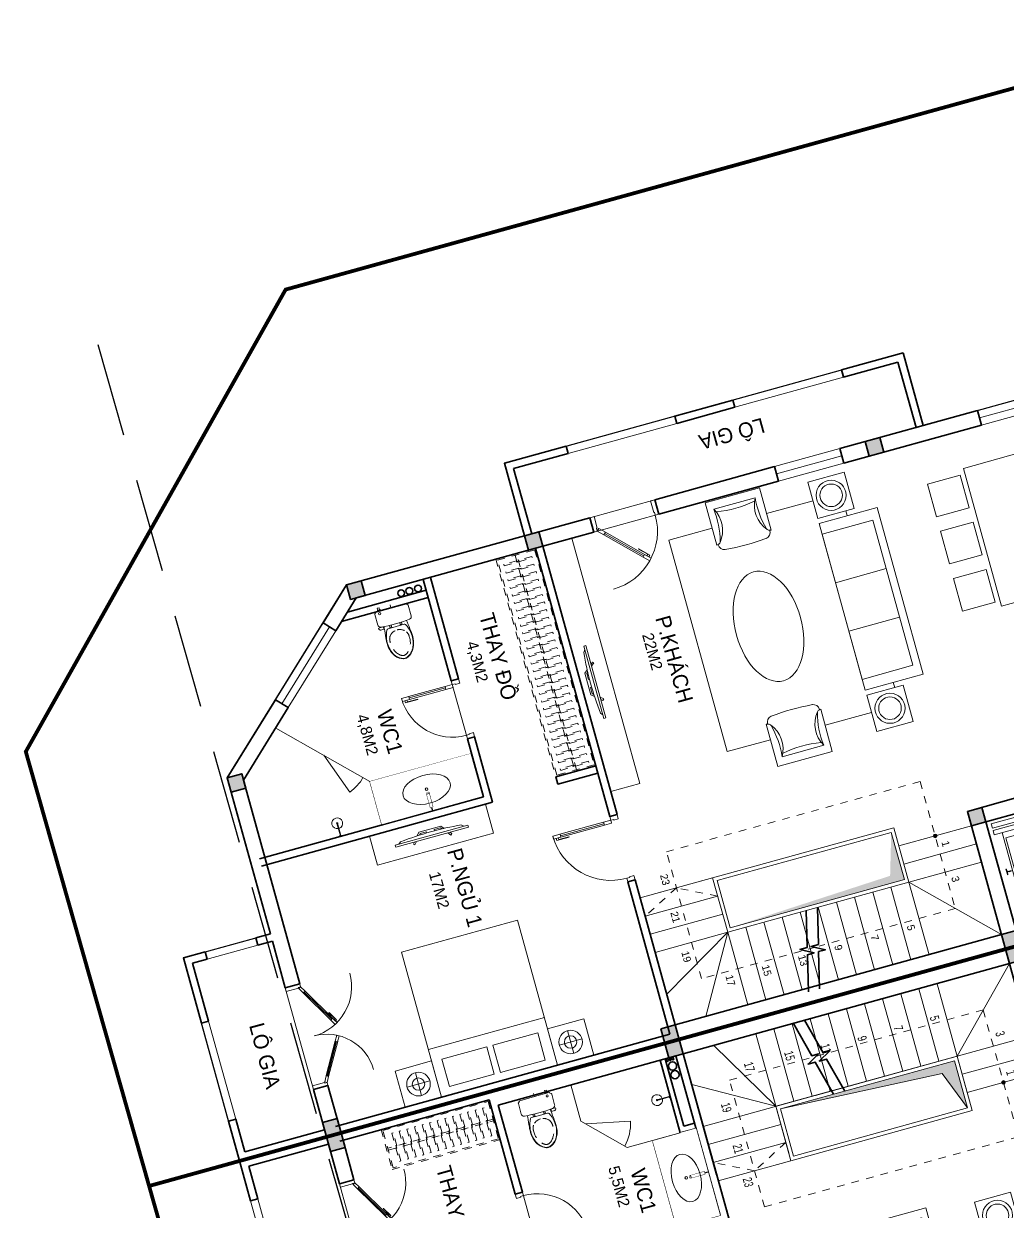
# Model space of a CAD drawing. Header units: metres. Extents: x 568336 to 569219, y 2065964 to 2066430.
# Drawn here: x 568430.96 to 568444.03, y 2066373.89 to 2066389.67 of the extents above; entities that cross this region are included whole.
import ezdxf

# ---------------------------------------------------------------- set-up
doc = ezdxf.new("R2010")
doc.units = ezdxf.units.M
for name, pattern in [('$AUDIT_BAD_LTYPE2', [0]), ('HIDDEN', [0.375, 0.25, -0.125]), ('HIDDEN2', [0.1875, 0.125, -0.0625]), ('X-5M-G-MB PHONGNGU$0$HIDDEN2', [0.1875, 0.125, -0.0625]), ('xref-thap C (mb tang 32-2)$0$HIDDEN', [0.375, 0.25, -0.125])]:
    doc.linetypes.add(name, pattern=pattern)
doc.layers.get('0').update_dxf_attribs({"linetype": 'CONTINUOUS'})
doc.layers.get('DEFPOINTS').update_dxf_attribs({"linetype": 'CONTINUOUS'})
doc.layers.add('-AREA', color=2, linetype='CONTINUOUS', plot=False)
for name, color, linetype, lineweight in [('-CONCRETE', 1, 'CONTINUOUS', 35), ('-DIM', 9, 'CONTINUOUS', 13), ('-DOOR', 137, 'CONTINUOUS', 9), ('-FURNITURE', 46, 'CONTINUOUS', 9), ('-HATCH', 8, 'CONTINUOUS', 5), ('-KH', 143, 'CONTINUOUS', 13), ('-LINE1', 7, 'CONTINUOUS', 18), ('-LINE2', 252, 'CONTINUOUS', 9), ('-TEXT', 7, 'CONTINUOUS', 15), ('-WALL', 4, 'CONTINUOUS', 35), ('TEXT25', 2, 'CONTINUOUS', 13)]:
    doc.layers.add(name, color=color, linetype=linetype, lineweight=lineweight)
for name, color, linetype in [('-RANH GIOI LO DAT', 12, 'CONTINUOUS'), ('APOLIC', 7, 'CONTINUOUS'), ('RANHGIOI', 2, 'HIDDEN')]:
    doc.layers.add(name, color=color, linetype=linetype)
doc.styles.add('SVN_AVO_thuong', font='')
doc.styles.add('T1', font='', dxfattribs={"height": 200})
doc.styles.add('vnavanth', font='', dxfattribs={"width": 0.8})
doc.styles.get('SVN_AVO_thuong').set_extended_font_data('SVN-Avo')
doc.styles.get('T1').set_extended_font_data('VNgeometric Light')
doc.styles.get('vnavanth').set_extended_font_data('.VnAvantH')

# ---------------------------------------------------------------- blocks, each defined once
blk = doc.blocks.new('*U241')
at = {"linetype": 'X-5M-G-MB PHONGNGU$0$HIDDEN2'}
for points in [[(0, 600), (0, 0), (1623, 0), (1623, 600)], [(1603, 580), (1603, 20), (20, 20), (20, 580)], [(1603, 287), (1603, 313), (20, 313), (20, 287)], [(114, 319), (109, 319), (109, 280), (114, 280)], [(228, 319), (223, 319), (223, 280), (228, 280)], [(342, 319), (337, 319), (337, 280), (342, 280)], [(456, 319), (451, 319), (451, 280), (456, 280)], [(570, 319), (565, 319), (565, 280), (570, 280)], [(684, 319), (679, 319), (679, 280), (684, 280)], [(798, 319), (793, 319), (793, 280), (798, 280)], [(912, 319), (907, 319), (907, 280), (912, 280)], [(1026, 319), (1021, 319), (1021, 280), (1026, 280)], [(1140, 319), (1135, 319), (1135, 280), (1140, 280)], [(1254, 319), (1249, 319), (1249, 280), (1254, 280)], [(1368, 319), (1363, 319), (1363, 280), (1368, 280)], [(1482, 319), (1477, 319), (1477, 280), (1482, 280)]]:
    blk.add_lwpolyline(points, close=True, dxfattribs=at)
for points in [[(122, 313), (122, 515), (100, 515), (100, 313)], [(236, 313), (236, 515), (214, 515), (214, 313)], [(350, 313), (350, 515), (328, 515), (328, 313)], [(464, 313), (464, 515), (442, 515), (442, 313)], [(578, 313), (578, 515), (556, 515), (556, 313)], [(692, 313), (692, 515), (670, 515), (670, 313)], [(806, 313), (806, 515), (784, 515), (784, 313)], [(920, 313), (920, 515), (898, 515), (898, 313)], [(1034, 313), (1034, 515), (1012, 515), (1012, 313)], [(1148, 313), (1148, 515), (1126, 515), (1126, 313)], [(1262, 313), (1262, 515), (1240, 515), (1240, 313)], [(1376, 313), (1376, 515), (1354, 515), (1354, 313)], [(1490, 313), (1490, 515), (1468, 515), (1468, 313)], [(100, 287), (100, 92), (122, 92), (122, 287)], [(214, 287), (214, 92), (236, 92), (236, 287)], [(328, 287), (328, 92), (350, 92), (350, 287)], [(442, 287), (442, 92), (464, 92), (464, 287)], [(556, 287), (556, 92), (578, 92), (578, 287)], [(670, 287), (670, 92), (692, 92), (692, 287)], [(784, 287), (784, 92), (806, 92), (806, 287)], [(898, 287), (898, 92), (920, 92), (920, 287)], [(1012, 287), (1012, 92), (1034, 92), (1034, 287)], [(1126, 287), (1126, 92), (1148, 92), (1148, 287)], [(1240, 287), (1240, 92), (1262, 92), (1262, 287)], [(1354, 287), (1354, 92), (1376, 92), (1376, 287)], [(1468, 287), (1468, 92), (1490, 92), (1490, 287)]]:
    blk.add_lwpolyline(points, dxfattribs=at)
blk = doc.blocks.new('X-5M-DH-2-CORE$0$A$C75E80C28')
at = {"layer": '-LINE2', "linetype": 'Continuous', "ltscale": 2}
for p, q in [((-731, -149), (731, -149)), ((-731, -1305), (-731, -149)), ((-557, -112), (-560, -112)), ((-510, -22), (-510, -51)), ((-507, -22), (-510, -22)), ((-510, -109), (-510, -79)), ((-507, -22), (-507, -51)), ((-507, -109), (-507, -79)), ((-456, -57), (-501, -57)), ((-456, -60), (-501, -60)), ((-456, -70), (-501, -70)), ((-456, -73), (-501, -73)), ((-453, -63), (-453, -67)), ((-450, -63), (-450, -67)), ((450, -63), (450, -67)), ((453, -63), (453, -67)), ((456, -57), (501, -57)), ((456, -60), (501, -60)), ((456, -70), (501, -70)), ((456, -73), (501, -73)), ((457, -112), (460, -112)), ((507, -22), (510, -22)), ((507, -22), (507, -51)), ((507, -109), (507, -79)), ((510, -22), (510, -51)), ((510, -109), (510, -79)), ((731, -1305), (731, -149)), ((-700, -179), (700, -179)), ((-700, -1225), (-700, -179)), ((700, -1225), (700, -179)), ((-700, -1225), (-400, -1225)), ((-400, -1305), (-400, -1225)), ((700, -1225), (400, -1225)), ((400, -1305), (400, -1225)), ((840, -1305), (-840, -1305)), ((-840, -1365), (-840, -1305)), ((840, -1365), (-840, -1365)), ((840, -1395), (-840, -1395)), ((-840, -1395), (-840, -1455)), ((430, -1406), (-430, -1406)), ((-430, -1406), (-430, -1446)), ((425, -1309), (-425, -1309)), ((-425, -1343), (-425, -1309)), ((425, -1343), (-425, -1343)), ((0, -1309), (0, -1343)), ((0, -1406), (0, -1446)), ((425, -1343), (425, -1309)), ((430, -1406), (430, -1446)), ((840, -1365), (840, -1305)), ((840, -1395), (840, -1455)), ((-840, -1455), (-435, -1455)), ((-435, -1450), (-435, -1460)), ((-435, -1450), (-400, -1450)), ((-435, -1460), (-425, -1460)), ((-435, -1490), (-435, -1500)), ((-435, -1490), (-425, -1490)), ((-435, -1500), (-400, -1500)), ((-433, -1452), (-433, -1458)), ((-433, -1452), (-402, -1452)), ((-433, -1458), (-425, -1458)), ((-433, -1492), (-433, -1498)), ((-433, -1492), (-425, -1492)), ((-433, -1498), (-402, -1498)), ((430, -1446), (-430, -1446)), ((-425, -1458), (-425, -1460)), ((-425, -1490), (-425, -1492)), ((-402, -1452), (-402, -1498)), ((400, -1450), (-400, -1450)), ((-400, -1450), (-400, -1500)), ((400, -1450), (400, -1500)), ((435, -1450), (400, -1450)), ((435, -1500), (400, -1500)), ((402, -1452), (402, -1498)), ((433, -1452), (402, -1452)), ((433, -1498), (402, -1498)), ((433, -1458), (425, -1458)), ((425, -1458), (425, -1460)), ((435, -1460), (425, -1460)), ((425, -1490), (425, -1492)), ((435, -1490), (425, -1490)), ((433, -1492), (425, -1492)), ((433, -1452), (433, -1458)), ((433, -1492), (433, -1498)), ((435, -1450), (435, -1460)), ((840, -1455), (435, -1455)), ((435, -1490), (435, -1500))]:
    blk.add_line(p, q, dxfattribs=at)
for points in [[(-450, 0), (-450, -130), (450, -130), (450, 0)], [(-200, -29), (200, -29), (200, -101), (-200, -101)], [(-36, -584), (36, -584), (36, -984), (-36, -984)]]:
    blk.add_lwpolyline(points, close=True, dxfattribs=at)
for points in [[(-780, -789), (-751, -789, 0.414214), (-750, -788), (-750, -784), (-750, -780, 0.414214), (-751, -779), (-780, -779, -0.256978), (-784, -782), (-798, -782, -0.414214), (-801, -779), (-804, -749, 0.414214), (-807, -746), (-812, -746), (-812, -784), (-812, -821), (-807, -821, 0.414214), (-804, -818), (-801, -789, -0.414214), (-798, -786), (-784, -786, -0.256978), (-780, -789)], [(780, -789), (751, -789, -0.414214), (750, -788), (750, -784), (750, -780, -0.414214), (751, -779), (780, -779, 0.256978), (784, -782), (798, -782, 0.414214), (801, -779), (804, -749, -0.414214), (807, -746), (812, -746), (812, -784), (812, -821), (807, -821, -0.414214), (804, -818), (801, -789, 0.414214), (798, -786), (784, -786, 0.256978), (780, -789)]]:
    blk.add_lwpolyline(points, format="xyb", dxfattribs=at)
for centre, radius, start, end in [((-501, -51), 9.4, 180, 270), ((-501, -79), 9.4, 90, 180), ((-501, -51), 6.2, 180, 270), ((-501, -79), 6.2, 90, 180), ((-456, -63), 6.2, 0, 90), ((-456, -63), 3, 0, 90), ((-456, -67), 6.2, 270, 0), ((-456, -67), 3, 270, 0), ((456, -63), 6.2, 90, 180), ((456, -67), 6.2, 180, 270), ((456, -63), 3, 90, 180), ((456, -67), 3, 180, 270), ((501, -51), 6.2, 270, 0), ((501, -51), 9.4, 270, 0), ((501, -79), 9.4, 0, 90), ((501, -79), 6.2, 0, 90)]:
    blk.add_arc(centre, radius, start, end, dxfattribs=at)
blk = doc.blocks.new('A$C5C575821')
at = {"layer": '-CONCRETE'}
h = blk.add_hatch(color=256, dxfattribs=at)
h.dxf.hatch_style = 1
h.paths.add_polyline_path([(0, 200), (0, 0), (200, 0), (200, 200)])
blk.add_lwpolyline([(0, 0), (200, 0), (200, 200), (0, 200)], close=True, dxfattribs=at)
blk = doc.blocks.new('A$C3F71457E')
at = {"layer": '-CONCRETE'}
blk.add_lwpolyline([(0, -100), (0, 400), (-1500, 400), (-1500, -1400), (0, -1400), (0, -900), (200, -900), (200, -1600), (-1700, -1600), (-1700, 600), (200, 600), (200, -100), (0, -100)], dxfattribs=at)
at = {"layer": '-LINE1'}
blk.add_line((0, -900), (0, -100), dxfattribs=at)
at = {"layer": '-WALL'}
for p in [(-1700, 400), (0, 400), (-1700, -1600), (0, -1600)]:
    blk.add_blockref('A$C5C575821', p, dxfattribs=at)
at = {"color": 2, "rotation": 90}
blk.add_blockref('X-5M-DH-2-CORE$0$A$C75E80C28', (-1500, -500), dxfattribs=at)
blk = doc.blocks.new('ghe11asdsdsdsd')
at = {"layer": '-FURNITURE', "ltscale": 5}
for p, q in [((-454, 642), (-454, -60)), ((447, 643), (445, -59)), ((339, 75), (-348, 74)), ((445, -59), (-454, -60))]:
    blk.add_line(p, q, dxfattribs=at)
for centre, radius, start, end in [((14, -3057), 3816, 85.1505, 95.3732), ((-557, 172), 481, 73.628, 77.6744), ((-330, 640), 103, 97.7909, 180.472), ((-435, 586), 50, 17.2905, 73.628), ((-753, 311), 469, 329.603, 39.8271), ((-1717, 235), 1379, 353.2677, 15.3477), ((745, 311), 469, 140.0382, 210.2652), ((1709, 233), 1379, 164.5193, 186.6002), ((322, 644), 103, 359.5522, 82.2333), ((428, 586), 50, 106.2084, 162.5459), ((548, 172), 481, 102.162, 106.2084), ((-1, -1576), 1730, 79.6029, 100.5814)]:
    blk.add_arc(centre, radius, start, end, dxfattribs=at)
blk = doc.blocks.new('GHE600')
at = {"layer": '-FURNITURE'}
for p, q in [((269950, 8710), (270650, 8710)), ((269950, 8043), (270650, 8043))]:
    blk.add_line(p, q, dxfattribs=at)
for points in [[(270146, 9595), (270146, 10095), (270646, 10095), (270646, 9595)], [(269850, 9526), (270650, 9526), (270650, 7226), (269850, 7226)], [(269950, 9376), (270650, 9376), (270650, 7376), (269950, 7376)], [(270146, 7158), (270146, 6658), (270646, 6658), (270646, 7158)]]:
    blk.add_lwpolyline(points, close=True, dxfattribs=at)
at = {"layer": '-FURNITURE', "elevation": 0}
for points in [[(271287, 9830), (270646, 9832)], [(272038, 6909), (272634, 6908), (272634, 9823), (272038, 9826)], [(270262, 9595), (270262, 9526)], [(270262, 7226), (270262, 7158)], [(270646, 6917), (271287, 6913)]]:
    blk.add_lwpolyline(points, dxfattribs=at)
at = {"layer": '-FURNITURE'}
for centre, radius in [((270396, 9845), 200), ((270396, 9845), 150), ((270396, 6908), 200), ((270396, 6908), 150)]:
    blk.add_circle(centre, radius, dxfattribs=at)
at = {"layer": '-FURNITURE', "extrusion": (0, 0, -1)}
blk.add_ellipse((271662, 8365), major_axis=(0, 750), ratio=0.589994, dxfattribs=at)
at = {"layer": '-FURNITURE', "zscale": 0.83397927038413}
for p, xscale, yscale, rotation in [((271659, 10145, 0), 0.83397927038413, 0.83397927038413, 179.9447021404027), ((271659, 6608, 0), -0.8339792703841301, 0.8339792703841301, 0.05529785959737722)]:
    blk.add_blockref('ghe11asdsdsdsd', p, dxfattribs=dict(at, xscale=xscale, yscale=yscale, rotation=rotation))
blk = doc.blocks.new('A$C18091ED7')
for p, q in [((0, -42), (0, 0)), ((146, -27), (179, -27)), ((146, -27), (146, -30)), ((146, -30), (166, -30)), ((153, -37), (146, -30)), ((152, 0), (152, -27)), ((152, 0), (179, 0)), ((153, -37), (166, -37)), ((153, -40), (153, -37)), ((153, -40), (178, -40)), ((153, -40), (178, -40)), ((153, -40), (153, -42)), ((185, -30), (166, -30)), ((178, -37), (166, -37)), ((185, -30), (178, -37)), ((178, -37), (178, -40)), ((178, -40), (178, -42)), ((179, 0), (179, -27)), ((179, -27), (185, -27)), ((185, -27), (185, -30)), ((-83, -267), (-83, -300)), ((-83, -278), (-83, -288)), ((-61, -290), (-83, -290)), ((-63, -265), (-81, -265)), ((-61, -267), (-61, -300)), ((61, -267), (61, -300)), ((61, -290), (83, -290)), ((63, -265), (81, -265)), ((83, -267), (83, -300)), ((83, -278), (83, -288)), ((165, -262), (165, -290)), ((168, -260), (228, -260)), ((168, -292), (207, -292)), ((231, -274), (231, -262))]:
    blk.add_line(p, q)
for points in [[(230, -219, -0.137407), (225, -235), (222, -241, -0.236081), (198, -255, -0.051961), (-198, -255, -0.236081), (-222, -241), (-225, -235, -0.137407), (-230, -219), (-230, -72, -0.198912), (-226, -63), (-209, -46, -0.198912), (-200, -42), (0, -42), (200, -42, -0.198912), (209, -46), (226, -63, -0.198912), (230, -72)], [(144, -619, -0.212405), (26, -734, -0.027685), (-1, -739, -0.022279), (-26, -734, -0.212405), (-144, -619, -0.142796), (-167, -428, -0.093005), (-128, -309, -0.256439), (-111, -300), (0, -300), (111, -300, -0.256439), (128, -309, -0.093005), (167, -428, -0.142796)]]:
    blk.add_lwpolyline(points, format="xyb", close=True)
at = {"linetype": 'xref-thap C (mb tang 32-2)$0$HIDDEN', "ltscale": 100}
blk.add_lwpolyline([(61, -669, -0.199031), (0, -699, -0.199031), (-61, -669, -0.218924), (-132, -478, -0.153791), (-112, -404, -0.236701), (0, -348, -0.236701), (112, -404, -0.153791), (132, -478, -0.218924)], format="xyb", close=True, dxfattribs=at)
blk.add_circle((166, -78), 13.9)
for centre, radius, start, end in [((-81, -267), 1.98, 90, 180), ((-63, -267), 1.98, 0, 90), ((63, -267), 1.98, 90, 180), ((81, -267), 1.98, 0, 90), ((168, -262), 2.47, 90, 180), ((168, -290), 2.47, 180, 270), ((207, -277), 15.5, 270, 306.4659), ((168, -225), 80.1, 306.4659, 320.3123), ((228, -274), 2.47, 320.3123, 0)]:
    blk.add_arc(centre, radius, start, end)
for points in [[(-156, -259), (-157, -267), (-164, -328), (-169, -385), (-184, -528), (-136, -679), (-50, -735), (-20, -741), (0, -744)], [(156, -259), (157, -267), (164, -328), (169, -385), (184, -528), (136, -679), (50, -735), (20, -741), (0, -744)]]:
    blk.add_open_spline(points, degree=3, knots=[130.613938, 130.613938, 130.613938, 130.613938, 152.852109, 311.129351, 417.703951, 561.383393, 697.692632, 710.812262, 710.812262, 710.812262, 710.812262])
blk = doc.blocks.new('*U18')
at = {"linetype": '$AUDIT_BAD_LTYPE2'}
for p, q in [((70, 100), (70, 600)), ((90, 600), (90, 100))]:
    blk.add_line(p, q, dxfattribs=at)
for points in [[(50, 600), (90, 600), (90, 700), (50, 700), (50, 600)], [(50, 603), (50, 100)], [(50, 100), (90, 100), (90, 0), (50, 0), (50, 100)]]:
    blk.add_lwpolyline(points)
for points in [[(118, 495), (118, 664), (90, 664), (90, 636), (113, 636), (113, 495)], [(0, 0), (50, 0), (50, -40), (60, -40), (60, -100), (0, -100)], [(800, 0), (750, 0), (750, -40), (740, -40), (740, -100), (800, -100)]]:
    blk.add_lwpolyline(points, close=True)
at = {"linetype": '$AUDIT_BAD_LTYPE2', "ltscale": 0.3}
blk.add_arc((50, 0), 700, 0, 90, dxfattribs=at)
blk = doc.blocks.new('Sink_Cicle')
blk.add_lwpolyline([(17, -50), (-17, -50), (-18, -252), (17, -252)], close=True)
blk.add_circle((0, -300), 17.5)
at = {"layer": 'DEFPOINTS'}
blk.add_line((0, -100), (0, 0), dxfattribs=at)
blk.add_wipeout([(17, -50), (-17, -50), (-18, -252), (17, -252)])
at = {"layer": '-FURNITURE', "linetype": 'Continuous'}
blk.add_ellipse((0, -300), major_axis=(-325, 0), ratio=0.584615, dxfattribs=at)
blk.add_line((-18, -237), (17, -237))
blk = doc.blocks.new('*U208')
at = {"ltscale": 300}
blk.add_lwpolyline([(0, 0), (1200, 0), (1200, -600), (0, -600)], close=True, dxfattribs=at)
blk.add_wipeout([(0, 0), (1200, 0), (1200, -600), (0, -600)], dxfattribs=at)
blk.add_blockref('Sink_Cicle', (600, 0), dxfattribs=at)
blk = doc.blocks.new('shower')
for points in [[(180919, -32316), (180912, -32316), (180912, -32147), (180919, -32147)], [(180929, -32327), (180902, -32327), (180902, -32316), (180929, -32316)]]:
    blk.add_lwpolyline(points, close=True)
for radius, start, end in [(72, 272.7907, 267.2093), (8.35, 294.8355, 245.1645)]:
    blk.add_arc((180916, -32147), radius, start, end)
blk = doc.blocks.new('*U173')
at = {"ltscale": 0.3}
for points in [[(883, 0, 0.414214), (50, 833, 0.414214)], [(883, 0, -0.414214), (1672, 789, -0.414214)]]:
    blk.add_lwpolyline(points, format="xyb", dxfattribs=at)
for points in [[(579, 338), (726, 423), (740, 399), (716, 384), (705, 404), (582, 333)], [(0, 0), (50, 0), (50, -40), (60, -40), (60, -246), (0, -246)], [(1722, 0), (1672, 0), (1672, -40), (1662, -40), (1662, -246), (1722, -246)]]:
    blk.add_lwpolyline(points, close=True)
for points in [[(685, 367), (705, 332), (792, 382), (772, 417), (685, 367)], [(1075, 344), (1055, 310), (969, 360), (989, 394), (1075, 344)], [(687, 368), (137, 50)], [(1073, 346), (1585, 50)], [(137, 50), (157, 15), (70, -35), (50, 0), (137, 50)], [(1585, 50), (1565, 15), (1652, -35), (1672, 0), (1585, 50)]]:
    blk.add_lwpolyline(points)
at = {"layer": 'APOLIC', "linetype": '$AUDIT_BAD_LTYPE2'}
for p, q in [((147, 33), (695, 349)), ((705, 332), (157, 15)), ((1055, 310), (1565, 15)), ((1575, 33), (1065, 327))]:
    blk.add_line(p, q, dxfattribs=at)
blk = doc.blocks.new('M43-T2')
at = {"layer": '-HATCH', "true_color": 0x8c8896}
h = blk.add_hatch(color=252, dxfattribs=at)
h.dxf.hatch_style = 1
edge = h.paths.add_edge_path()
edge.add_arc((196432, -1755007), 24.6, 0, 360)
h = blk.add_hatch(color=252, dxfattribs=at)
h.dxf.hatch_style = 1
h.paths.add_polyline_path([(196632, -1755557), (195982, -1755557), (195982, -1757957), (196103, -1755759)])
at = {"layer": '-CONCRETE'}
for centre, radius in [((194959, -1759156, 0), 13), ((194959, -1759197, 0), 13), ((195049, -1759187, 0), 55), ((195170, -1759187, 0), 55), ((194959, -1759236, 0), 13)]:
    blk.add_circle(centre, radius, dxfattribs=at)
at = {"layer": '-DOOR'}
blk.add_lwpolyline([(196778, -1763870), (195378, -1763871)], dxfattribs=at)
at = {"layer": '-FURNITURE'}
blk.add_lwpolyline([(195481, -1760508), (195607, -1759921)], dxfattribs=at)
blk.add_arc((195481, -1760508), 600, 45, 77.8203, dxfattribs=at)
at = {"layer": '-HATCH'}
blk.add_line((196932, -1761557), (196132, -1761557), dxfattribs=at)
blk.add_lwpolyline([(196632, -1755557), (195982, -1755557), (195982, -1757957), (196103, -1755759), (196632, -1755557)], dxfattribs=at)
at = {"layer": '-KH', "linetype": 'HIDDEN2', "ltscale": 5}
blk.add_lwpolyline([(197182, -1758507), (195432, -1758507), (195432, -1755007), (197182, -1755007)], close=True, dxfattribs=at)
blk.add_lwpolyline([(196432, -1758007), (196682, -1758507), (196432, -1759007)], dxfattribs=at)
at = {"layer": '-KH'}
blk.add_circle((196432, -1755007), 24.6, dxfattribs=at)
at = {"layer": '-LINE1'}
for p, q in [((195932, -1755507), (194932, -1754507)), ((195932, -1754507), (195932, -1757460)), ((196182, -1754507), (196182, -1755507)), ((196432, -1754507), (196432, -1755507)), ((196432, -1755507), (194932, -1755507)), ((195932, -1759007), (195932, -1755507)), ((195932, -1755507), (196682, -1755507)), ((195932, -1755757), (194932, -1755757)), ((195932, -1756007), (194932, -1756007)), ((195932, -1756257), (194932, -1756257)), ((195932, -1756507), (194932, -1756507)), ((195932, -1756757), (194932, -1756757)), ((195932, -1757007), (194932, -1757007)), ((195932, -1757257), (194932, -1757257)), ((195932, -1757507), (194932, -1757507)), ((195932, -1757757), (194932, -1757757)), ((194932, -1758007), (196594, -1758007)), ((195932, -1758007), (194932, -1758584)), ((195932, -1758007), (195355, -1759007)), ((195932, -1758007), (196682, -1758007)), ((196182, -1759007), (196182, -1758007)), ((196432, -1759007), (196432, -1758007)), ((196682, -1759007), (196682, -1758007))]:
    blk.add_line(p, q, dxfattribs=at)
for points in [[(196682, -1758007), (195932, -1758007), (195932, -1755507), (196682, -1755507)], [(196632, -1757957), (195982, -1757957), (195982, -1755557), (196632, -1755557)]]:
    blk.add_lwpolyline(points, close=True, dxfattribs=at)
for points in [[(195283, -1764970), (196632, -1764970)], [(196632, -1765070), (195282, -1765070)]]:
    blk.add_lwpolyline(points, dxfattribs=at)
at = {"layer": '-RANH GIOI LO DAT', "linetype": 'HIDDEN', "ltscale": 10, "const_width": 50}
blk.add_lwpolyline([(194732, -1748257), (194732, -1766318), (203732, -1766257), (203732, -1748257)], close=True, dxfattribs=at)
at = {"layer": '-WALL'}
for p, q in [((194732, -1750257), (194732, -1763916)), ((194932, -1754507), (194932, -1759007)), ((195282, -1759007), (194932, -1759007)), ((194932, -1759007), (196594, -1759007)), ((195282, -1759007), (197332, -1759007)), ((194932, -1759107), (194932, -1761557)), ((194932, -1759107), (197132, -1759107)), ((195862, -1759257), (195862, -1759107)), ((195932, -1759327), (195932, -1759107)), ((195862, -1759257), (194932, -1759257)), ((195932, -1759327), (194932, -1759327)), ((196132, -1761557), (194932, -1761557)), ((196132, -1761557), (196132, -1761657)), ((196132, -1761557), (196132, -1761657)), ((196132, -1761657), (194832, -1761657)), ((194832, -1761657), (194832, -1763715)), ((194833, -1763671), (195378, -1763671)), ((194732, -1763871), (195378, -1763871)), ((194732, -1763916), (194732, -1765070)), ((194832, -1763871), (194832, -1764970)), ((194832, -1764970), (195283, -1764970)), ((195283, -1764970), (195282, -1765070)), ((194732, -1765070), (195282, -1765070))]:
    blk.add_line(p, q, dxfattribs=at)
for points in [[(195982, -1757070), (195506, -1757189), (195506, -1757290), (195412, -1757119), (195412, -1757212), (194932, -1757333)], [(195982, -1757225), (195506, -1757344), (195506, -1757445), (195412, -1757274), (195412, -1757367), (194932, -1757488)], [(195378, -1763671), (195378, -1763871)]]:
    blk.add_lwpolyline(points, dxfattribs=at)
at = {"layer": '-DOOR', "xscale": -1}
blk.add_blockref('*U18', (196932, -1761557), dxfattribs=at)
at = {"layer": '-DOOR', "xscale": 0.8130081300813006, "yscale": 0.8130081300813006, "zscale": 0.8130081300813006, "rotation": 0.02130931269964103}
blk.add_blockref('*U173', (195378, -1763671), dxfattribs=at)
at = {"layer": '-FURNITURE'}
for name, p, rotation in [('GHE600', (191206, -1485157), 270.0000000100515), ('A$C18091ED7', (194911, -1761065), 90.00000000000001)]:
    blk.add_blockref(name, p, dxfattribs=dict(at, rotation=rotation))
at = {"layer": '-FURNITURE', "xscale": -1, "rotation": 180}
blk.add_blockref('shower', (14516, -1791653), dxfattribs=at)
at = {"layer": '-FURNITURE', "extrusion": (0, 0, -1), "xscale": -0.916666666665974, "yscale": 0.916666666665974, "zscale": -0.916666666665974, "rotation": 90}
blk.add_blockref('*U241', (-194832, -1761657), dxfattribs=at)
at = {"layer": '-WALL', "xscale": -1, "rotation": 180}
blk.add_blockref('A$C3F71457E', (196432, -1753907), dxfattribs=at)
at = {"layer": '-WALL', "xscale": -1}
for p in [(194932, -1754507), (194932, -1759207), (194932, -1763871)]:
    blk.add_blockref('A$C5C575821', p, dxfattribs=at)
at = {"layer": 'DEFPOINTS', "style": 'T1', "width": 0.7}
for s, p in [('3', (195766, -1754935)), ('1', (196302, -1754935)), ('5', (195334, -1755720)), ('7', (195334, -1756220)), ('9', (195338, -1756720)), ('11', (195306, -1757220)), ('15', (195270, -1757711)), ('17', (195270, -1758265)), ('23', (196744, -1758690)), ('19', (195710, -1758704)), ('21', (196278, -1758700))]:
    blk.add_text(s, height=120, rotation=0, dxfattribs=at).set_placement(p)
at = {"layer": 'TEXT25'}
for s, height, style, p in [('WC1', 200, 'SVN_AVO_thuong', (196246, -1760100)), ('5,5M2', 150, 'T1', (196125, -1760373)), ('THAY ĐỒ', 200, 'SVN_AVO_thuong', (195520, -1762580))]:
    blk.add_text(s, height=height, rotation=0, dxfattribs=dict(at, style=style)).set_placement(p)
at = {"layer": '-FURNITURE', "extrusion": (0, 0, -1), "zscale": -1}
blk.add_blockref('*U208', (-197132, -1759107), dxfattribs=at)
at = {"layer": '-FURNITURE'}
blk.add_lwpolyline([(195932, -1759327), (195932, -1760057), (195432, -1760557), (194932, -1760557)], dxfattribs=at)
blk = doc.blocks.new('*U225')
at = {"linetype": 'X-5M-G-MB PHONGNGU$0$HIDDEN2'}
for points in [[(0, 600), (0, 0), (3273, 0), (3273, 600)], [(3253, 580), (3253, 20), (20, 20), (20, 580)], [(3253, 287), (3253, 313), (20, 313), (20, 287)], [(114, 319), (109, 319), (109, 280), (114, 280)], [(228, 319), (223, 319), (223, 280), (228, 280)], [(342, 319), (337, 319), (337, 280), (342, 280)], [(456, 319), (451, 319), (451, 280), (456, 280)], [(570, 319), (565, 319), (565, 280), (570, 280)], [(684, 319), (679, 319), (679, 280), (684, 280)], [(798, 319), (793, 319), (793, 280), (798, 280)], [(912, 319), (907, 319), (907, 280), (912, 280)], [(1026, 319), (1021, 319), (1021, 280), (1026, 280)], [(1140, 319), (1135, 319), (1135, 280), (1140, 280)], [(1254, 319), (1249, 319), (1249, 280), (1254, 280)], [(1368, 319), (1363, 319), (1363, 280), (1368, 280)], [(1482, 319), (1477, 319), (1477, 280), (1482, 280)], [(1596, 319), (1591, 319), (1591, 280), (1596, 280)], [(1710, 319), (1705, 319), (1705, 280), (1710, 280)], [(1824, 319), (1819, 319), (1819, 280), (1824, 280)], [(1938, 319), (1933, 319), (1933, 280), (1938, 280)], [(2052, 319), (2047, 319), (2047, 280), (2052, 280)], [(2166, 319), (2161, 319), (2161, 280), (2166, 280)], [(2280, 319), (2275, 319), (2275, 280), (2280, 280)], [(2394, 319), (2389, 319), (2389, 280), (2394, 280)], [(2508, 319), (2503, 319), (2503, 280), (2508, 280)], [(2622, 319), (2617, 319), (2617, 280), (2622, 280)], [(2736, 319), (2731, 319), (2731, 280), (2736, 280)], [(2850, 319), (2845, 319), (2845, 280), (2850, 280)], [(2964, 319), (2959, 319), (2959, 280), (2964, 280)], [(3078, 319), (3073, 319), (3073, 280), (3078, 280)], [(3192, 319), (3187, 319), (3187, 280), (3192, 280)]]:
    blk.add_lwpolyline(points, close=True, dxfattribs=at)
for points in [[(122, 313), (122, 515), (100, 515), (100, 313)], [(236, 313), (236, 515), (214, 515), (214, 313)], [(350, 313), (350, 515), (328, 515), (328, 313)], [(464, 313), (464, 515), (442, 515), (442, 313)], [(578, 313), (578, 515), (556, 515), (556, 313)], [(692, 313), (692, 515), (670, 515), (670, 313)], [(806, 313), (806, 515), (784, 515), (784, 313)], [(920, 313), (920, 515), (898, 515), (898, 313)], [(1034, 313), (1034, 515), (1012, 515), (1012, 313)], [(1148, 313), (1148, 515), (1126, 515), (1126, 313)], [(1262, 313), (1262, 515), (1240, 515), (1240, 313)], [(1376, 313), (1376, 515), (1354, 515), (1354, 313)], [(1490, 313), (1490, 515), (1468, 515), (1468, 313)], [(1604, 313), (1604, 515), (1582, 515), (1582, 313)], [(1718, 313), (1718, 515), (1696, 515), (1696, 313)], [(1832, 313), (1832, 515), (1810, 515), (1810, 313)], [(1946, 313), (1946, 515), (1924, 515), (1924, 313)], [(2060, 313), (2060, 515), (2038, 515), (2038, 313)], [(2174, 313), (2174, 515), (2152, 515), (2152, 313)], [(2288, 313), (2288, 515), (2266, 515), (2266, 313)], [(2402, 313), (2402, 515), (2380, 515), (2380, 313)], [(2516, 313), (2516, 515), (2494, 515), (2494, 313)], [(2630, 313), (2630, 515), (2608, 515), (2608, 313)], [(2744, 313), (2744, 515), (2722, 515), (2722, 313)], [(2858, 313), (2858, 515), (2836, 515), (2836, 313)], [(2972, 313), (2972, 515), (2950, 515), (2950, 313)], [(3086, 313), (3086, 515), (3064, 515), (3064, 313)], [(3200, 313), (3200, 515), (3178, 515), (3178, 313)], [(100, 287), (100, 92), (122, 92), (122, 287)], [(214, 287), (214, 92), (236, 92), (236, 287)], [(328, 287), (328, 92), (350, 92), (350, 287)], [(442, 287), (442, 92), (464, 92), (464, 287)], [(556, 287), (556, 92), (578, 92), (578, 287)], [(670, 287), (670, 92), (692, 92), (692, 287)], [(784, 287), (784, 92), (806, 92), (806, 287)], [(898, 287), (898, 92), (920, 92), (920, 287)], [(1012, 287), (1012, 92), (1034, 92), (1034, 287)], [(1126, 287), (1126, 92), (1148, 92), (1148, 287)], [(1240, 287), (1240, 92), (1262, 92), (1262, 287)], [(1354, 287), (1354, 92), (1376, 92), (1376, 287)], [(1468, 287), (1468, 92), (1490, 92), (1490, 287)], [(1582, 287), (1582, 92), (1604, 92), (1604, 287)], [(1696, 287), (1696, 92), (1718, 92), (1718, 287)], [(1810, 287), (1810, 92), (1832, 92), (1832, 287)], [(1924, 287), (1924, 92), (1946, 92), (1946, 287)], [(2038, 287), (2038, 92), (2060, 92), (2060, 287)], [(2152, 287), (2152, 92), (2174, 92), (2174, 287)], [(2266, 287), (2266, 92), (2288, 92), (2288, 287)], [(2380, 287), (2380, 92), (2402, 92), (2402, 287)], [(2494, 287), (2494, 92), (2516, 92), (2516, 287)], [(2608, 287), (2608, 92), (2630, 92), (2630, 287)], [(2722, 287), (2722, 92), (2744, 92), (2744, 287)], [(2836, 287), (2836, 92), (2858, 92), (2858, 287)], [(2950, 287), (2950, 92), (2972, 92), (2972, 287)], [(3064, 287), (3064, 92), (3086, 92), (3086, 287)], [(3178, 287), (3178, 92), (3200, 92), (3200, 287)]]:
    blk.add_lwpolyline(points, dxfattribs=at)
blk = doc.blocks.new('*U152')
at = {"linetype": '$AUDIT_BAD_LTYPE2'}
for p, q in [((70, 100), (70, 700)), ((90, 700), (90, 100))]:
    blk.add_line(p, q, dxfattribs=at)
for points in [[(50, 700), (90, 700), (90, 800), (50, 800), (50, 700)], [(50, 703), (50, 100)], [(50, 100), (90, 100), (90, 0), (50, 0), (50, 100)]]:
    blk.add_lwpolyline(points)
for points in [[(118, 595), (118, 764), (90, 764), (90, 736), (113, 736), (113, 595)], [(0, 0), (50, 0), (50, -40), (60, -40), (60, -100), (0, -100)], [(900, 0), (850, 0), (850, -40), (840, -40), (840, -100), (900, -100)]]:
    blk.add_lwpolyline(points, close=True)
at = {"linetype": '$AUDIT_BAD_LTYPE2', "ltscale": 0.3}
blk.add_arc((50, 0), 800, 0, 90, dxfattribs=at)
blk = doc.blocks.new('XR.MB.LM123$0$tvi 1')
blk.add_lwpolyline([(29, 0), (29, -1000), (0, -1000), (0, 0)], close=True)
for points in [[(29, -50), (52, -81)], [(-24, -236), (-39, -252)], [(0, -285), (-39, -252)], [(0, -256), (-24, -236)], [(70, -315), (111, -350), (111, -650), (70, -685)], [(89, -446), (89, -360), (71, -345)], [(89, -446), (73, -446)], [(89, -554), (89, -640), (71, -655)], [(89, -554), (73, -554)], [(0, -715), (-39, -748)], [(-24, -764), (-39, -748)], [(0, -744), (-24, -764)], [(29, -950), (52, -919)]]:
    blk.add_lwpolyline(points)
blk.add_arc((-4025, -500), 4099, 354.1311, 5.8689)
blk = doc.blocks.new('*U174')
at = {"linetype": '$AUDIT_BAD_LTYPE2'}
for p, q in [((135, 57), (559, 481)), ((573, 467), (149, 42))]:
    blk.add_line(p, q, dxfattribs=at)
for points in [[(547, 497), (121, 71)], [(545, 495), (573, 467), (644, 537), (616, 566), (545, 495)], [(121, 71), (149, 42), (78, -28), (50, 0), (121, 71)]]:
    blk.add_lwpolyline(points)
for points in [[(519, 372), (639, 492), (619, 512), (599, 492), (615, 476), (515, 376)], [(0, 0), (50, 0), (50, -40), (60, -40), (60, -199), (0, -199)], [(900, 0), (850, 0), (850, -40), (840, -40), (840, -199), (900, -199)]]:
    blk.add_lwpolyline(points, close=True)
at = {"linetype": '$AUDIT_BAD_LTYPE2', "ltscale": 0.3}
blk.add_arc((50, 0), 800, 0, 90, dxfattribs=at)
blk = doc.blocks.new('A$C18251349')
at = {"layer": '-LINE1'}
for points in [[(900, 4650), (1000, 4650), (1000, 3150), (900, 3150)], [(1000, 2350), (900, 2350), (900, 850), (1000, 850)]]:
    blk.add_lwpolyline(points, close=True, dxfattribs=at)
at = {"layer": '-WALL'}
for p, q in [((0, 5500), (1000, 5500)), ((0, 5500), (0, 5400)), ((0, 5400), (900, 5400)), ((900, 4650), (900, 5400)), ((1000, 4650), (1000, 5500)), ((900, 4650), (1000, 4650)), ((1000, 4650), (910, 4650)), ((900, 3150), (1000, 3150)), ((900, 3150), (900, 2350)), ((1000, 3150), (1000, 2350)), ((900, 2350), (1000, 2350)), ((900, 850), (1000, 850)), ((900, 850), (900, 100)), ((1000, 850), (1000, 0)), ((900, 100), (0, 100)), ((0, 100), (0, 0)), ((0, 0), (1000, 0))]:
    blk.add_line(p, q, dxfattribs=at)
blk = doc.blocks.new('A$C2896516a')
for points in [[(75, 1386), (525, 1386), (525, 1836), (75, 1836), (75, 1386)], [(725, 1386), (1175, 1386), (1175, 1836), (725, 1836), (725, 1386)], [(1375, 1386), (1825, 1386), (1825, 1836), (1375, 1836), (1375, 1386)], [(75, 450), (525, 450), (525, 0), (75, 0), (75, 450)], [(725, 450), (1175, 450), (1175, 0), (725, 0), (725, 450)], [(1375, 450), (1825, 450), (1825, 0), (1375, 0), (1375, 450)]]:
    blk.add_lwpolyline(points)
blk.add_lwpolyline([(0, 518), (1900, 518), (1900, 1318), (0, 1318)], close=True)
blk = doc.blocks.new('*U160')
at = {"ltscale": 300}
blk.add_lwpolyline([(0, 0), (1400, 0), (1400, -600), (0, -600)], close=True, dxfattribs=at)
blk.add_wipeout([(0, 0), (1400, 0), (1400, -600), (0, -600)], dxfattribs=at)
blk.add_blockref('Sink_Cicle', (700, 0), dxfattribs=at)
blk = doc.blocks.new('A$Cbeb9f07c')
for points in [[(242, 68), (242, 75), (72, 76), (72, 68)], [(252, 58), (252, 86), (242, 86), (242, 58)]]:
    blk.add_lwpolyline(points, close=True)
for radius, start, end in [(72, 2.78, 357.1987), (8.35, 24.8249, 335.1538)]:
    blk.add_arc((72, 72), radius, start, end)
blk = doc.blocks.new('G1600')
for p, q in [((137477, -212827), (139077, -212827)), ((137228, -213392), (137228, -213077)), ((139326, -213392), (139326, -213077)), ((137385, -213234), (137070, -213234)), ((139169, -213234), (139484, -213234))]:
    blk.add_line(p, q)
blk.add_lwpolyline([(137477, -213484), (137477, -211484), (139077, -211484), (139077, -213484), (137477, -213484)])
for points in [[(136977, -213484), (136977, -212984), (137477, -212984), (137477, -213484)], [(137617, -213375), (137617, -212999), (138235, -212999), (138235, -213375)], [(138937, -213375), (138937, -212999), (138320, -212999), (138320, -213375)], [(139577, -213484), (139577, -212984), (139077, -212984), (139077, -213484)]]:
    blk.add_lwpolyline(points, close=True)
for centre, radius in [((137228, -213234), 157), ((137228, -213234), 82.4), ((139326, -213234), 157), ((139326, -213234), 82.4)]:
    blk.add_circle(centre, radius)
blk = doc.blocks.new('M44-T2')
at = {"layer": '-HATCH', "true_color": 0x8c8896}
h = blk.add_hatch(color=252, dxfattribs=at)
h.dxf.hatch_style = 1
edge = h.paths.add_edge_path()
edge.add_arc((201372, -1822402), 24.6, 0, 360)
h = blk.add_hatch(color=252, dxfattribs=at)
h.dxf.hatch_style = 1
h.paths.add_polyline_path([(201172, -1822953), (201822, -1822953), (201822, -1825353), (201724, -1823121)])
at = {"layer": '-CONCRETE'}
for centre in [(196371, -1828151), (196371, -1828271), (196371, -1828384)]:
    blk.add_circle(centre, 45, dxfattribs=at)
at = {"layer": '-DOOR'}
for p, q in [((196073, -1818952), (196073, -1820352)), ((196174, -1818952), (196174, -1820352)), ((196273, -1818952), (196273, -1820352)), ((196072, -1823151), (196072, -1822251)), ((196172, -1823151), (196172, -1822251)), ((196272, -1823151), (196272, -1822251))]:
    blk.add_line(p, q, dxfattribs=at)
for points in [[(198472, -1828052), (197672, -1828052)], [(196548, -1829422), (197364, -1830303)], [(202417, -1831266), (201017, -1831266)]]:
    blk.add_lwpolyline(points, dxfattribs=at)
blk.add_lwpolyline([(196622, -1829354), (197437, -1830235), (197290, -1830370), (196475, -1829490)], close=True, dxfattribs=at)
at = {"layer": '-FURNITURE', "elevation": 0}
blk.add_lwpolyline([(196272, -1826001), (199653, -1826002), (199653, -1826402), (196272, -1826402)], close=True, dxfattribs=at)
at = {"layer": '-FURNITURE'}
blk.add_lwpolyline([(199772, -1829652), (199772, -1828052), (199372, -1828052), (199372, -1829652)], close=True, dxfattribs=at)
blk.add_lwpolyline([(198173, -1829950), (198737, -1829744)], dxfattribs=at)
at = {"layer": '-HATCH', "elevation": 0}
blk.add_lwpolyline([(196072, -1824801), (196272, -1824801), (196272, -1825701), (196072, -1825701)], close=True, dxfattribs=at)
at = {"layer": '-KH', "linetype": 'HIDDEN2', "ltscale": 5}
for points in [[(202372, -1824329), (202372, -1825902), (200622, -1825902), (200622, -1822402), (202372, -1822402), (202372, -1824277)], [(201372, -1825402), (201122, -1825902), (201372, -1826402)]]:
    blk.add_lwpolyline(points, dxfattribs=at)
at = {"layer": '-KH'}
blk.add_circle((201372, -1822402), 24.6, dxfattribs=at)
at = {"layer": '-LINE1'}
for p, q in [((201372, -1822902), (201372, -1821902)), ((201372, -1821902), (201372, -1822902)), ((201622, -1822902), (201622, -1821902)), ((201622, -1821902), (201622, -1822902)), ((201872, -1821902), (201872, -1822902)), ((201872, -1822902), (201122, -1822902)), ((201122, -1825352), (201122, -1822902)), ((201822, -1822952), (201172, -1822952)), ((201172, -1825352), (201172, -1822952)), ((201822, -1825352), (201822, -1822952)), ((201872, -1825402), (201872, -1822902)), ((201122, -1826402), (201122, -1825352)), ((201872, -1825402), (201122, -1825402)), ((201122, -1825402), (201122, -1826402)), ((201822, -1825352), (201172, -1825352)), ((201372, -1825402), (201372, -1826402)), ((201372, -1826402), (201372, -1825402)), ((201622, -1825402), (201622, -1826402)), ((201622, -1826402), (201622, -1825402)), ((201872, -1826402), (201872, -1825402)), ((201872, -1825402), (202449, -1826402)), ((201872, -1825402), (202872, -1825980)), ((202872, -1826402), (201122, -1826402))]:
    blk.add_line(p, q, dxfattribs=at)
at = {"layer": '-LINE1', "lineweight": 18}
for p, q in [((201872, -1822902), (202872, -1821902)), ((201872, -1822902), (202872, -1822902)), ((201872, -1823152), (202872, -1823152)), ((201872, -1823402), (202872, -1823402)), ((201872, -1823652), (202872, -1823652)), ((201872, -1823902), (202872, -1823902)), ((201872, -1824152), (202872, -1824152)), ((201872, -1824402), (202872, -1824402)), ((201872, -1824652), (202872, -1824652)), ((201872, -1824902), (202872, -1824902)), ((201872, -1825152), (202872, -1825152)), ((201872, -1825402), (202872, -1825402))]:
    blk.add_line(p, q, dxfattribs=at)
at = {"layer": '-LINE1'}
for points in [[(200271, -1831466), (200271, -1832166)], [(200371, -1832166), (200371, -1831466)], [(201171, -1832366), (202522, -1832366)], [(202522, -1832466), (201171, -1832466)]]:
    blk.add_lwpolyline(points, dxfattribs=at)
at = {"layer": '-RANH GIOI LO DAT', "linetype": 'HIDDEN', "ltscale": 10, "const_width": 50}
blk.add_lwpolyline([(192072, -1815652), (192072, -1828788), (197071, -1833754), (203072, -1833713), (203072, -1815652)], close=True, dxfattribs=at)
at = {"layer": '-WALL'}
for p, q in [((203072, -1831313), (203072, -1817652)), ((196075, -1820352), (196072, -1822251)), ((196274, -1820352), (196075, -1820352)), ((196274, -1820352), (196272, -1822251)), ((202872, -1826402), (202872, -1821902)), ((196072, -1822251), (196272, -1822251)), ((196072, -1824801), (196072, -1823151)), ((196072, -1823151), (196272, -1823151)), ((196272, -1824801), (196272, -1823151)), ((196272, -1824801, 0), (196072, -1824801, 0)), ((196072, -1825701), (196072, -1829054)), ((196272, -1825701, 0), (196072, -1825701, 0)), ((196272, -1825701), (196272, -1826402)), ((199972, -1826402), (196272, -1826402)), ((199972, -1826402), (199972, -1826502)), ((202872, -1826402), (200872, -1826402)), ((200872, -1826402), (200872, -1826502)), ((196272, -1826502), (196272, -1828975)), ((199972, -1826502), (196272, -1826502)), ((202972, -1826502), (200872, -1826502)), ((202972, -1831114), (202972, -1826502)), ((197672, -1827952), (196272, -1827952)), ((199372, -1827952), (198472, -1827952)), ((199372, -1831139), (199372, -1827952)), ((197672, -1828052), (196272, -1828052)), ((196475, -1829490), (196072, -1829054)), ((196622, -1829354), (196272, -1828975)), ((197290, -1830370), (198119, -1831266)), ((197437, -1830235), (198206, -1831066)), ((198206, -1831066), (201017, -1831066)), ((202417, -1831066), (202973, -1831066)), ((198119, -1831266), (200271, -1831266)), ((200271, -1831466), (200271, -1831266)), ((200371, -1831266), (201017, -1831266)), ((200371, -1831466), (200371, -1831266)), ((202417, -1831266), (203072, -1831266)), ((202972, -1831266), (202972, -1832367)), ((203072, -1831266), (203072, -1832466)), ((200271, -1831466), (200371, -1831466)), ((200371, -1832166), (200271, -1832166)), ((200271, -1832466), (200271, -1832166)), ((200371, -1832366), (200371, -1832166)), ((201171, -1832366), (200371, -1832366)), ((201171, -1832466), (201171, -1832366)), ((202522, -1832366), (202522, -1832466)), ((202972, -1832366), (202522, -1832366)), ((201171, -1832466), (200271, -1832466)), ((203072, -1832466), (202522, -1832466))]:
    blk.add_line(p, q, dxfattribs=at)
for points in [[(201872, -1824163), (202348, -1824282), (202348, -1824383), (202441, -1824212), (202441, -1824305), (202922, -1824425)], [(201872, -1824318), (202348, -1824437), (202348, -1824538), (202441, -1824367), (202441, -1824460), (202922, -1824580)], [(199272, -1826502), (199272, -1827052), (199372, -1827052), (199372, -1826502)], [(197672, -1828052), (197672, -1827952)], [(198472, -1828052), (198472, -1827952)], [(196422, -1829138), (196422, -1828052)], [(196522, -1829246), (196522, -1828052)], [(196475, -1829490), (196622, -1829354)], [(197290, -1830370), (197437, -1830235)], [(201017, -1831066), (201017, -1831266)], [(202417, -1831066), (202417, -1831266)]]:
    blk.add_lwpolyline(points, dxfattribs=at)
at = {"layer": '-DOOR', "rotation": 270}
blk.add_blockref('GHE600', (189732, -1552133), dxfattribs=at)
at = {"layer": '-DOOR', "xscale": -1}
for name, p, rotation in [('*U174', (196271, -1825701, 0), 270), ('*U152', (199972, -1826502), 180), ('*U18', (197672, -1828052), 180)]:
    blk.add_blockref(name, p, dxfattribs=dict(at, rotation=rotation))
at = {"layer": '-DOOR', "xscale": 0.8130081300813006, "yscale": 0.8130081300813006, "zscale": 0.8130081300813006}
blk.add_blockref('*U173', (201017, -1831066), dxfattribs=at)
at = {"layer": '-FURNITURE'}
for name, p in [('A$C2896516a', (196764, -1821256)), ('A$Cbeb9f07c', (199020, -1830090))]:
    blk.add_blockref(name, p, dxfattribs=at)
at = {"layer": '-FURNITURE', "extrusion": (0, 0, -1), "rotation": 269.9963102775917}
blk.add_blockref('XR.MB.LM123$0$tvi 1', (-197695, -1826202), dxfattribs=at)
at = {"layer": '-FURNITURE', "extrusion": (0, 0, -1), "xscale": -0.916666666665974, "yscale": 0.916666666665974, "zscale": -0.916666666665974}
blk.add_blockref('*U225', (-196272, -1827052), dxfattribs=at)
at = {"layer": '-FURNITURE', "rotation": 90.00000000000001}
blk.add_blockref('G1600', (-10513, -1967129), dxfattribs=at)
at = {"layer": '-FURNITURE', "xscale": -1, "rotation": 90}
blk.add_blockref('A$C18091ED7', (196479, -1828566), dxfattribs=at)
at = {"layer": '-FURNITURE', "extrusion": (0, 0, -1), "xscale": -1, "rotation": 180.0036897224084}
blk.add_blockref('XR.MB.LM123$0$tvi 1', (-199606, -1829352), dxfattribs=at)
at = {"layer": '-WALL', "rotation": 180}
blk.add_blockref('A$C3F71457E', (201372, -1821302), dxfattribs=at)
at = {"layer": '-WALL', "xscale": -1}
blk.add_blockref('A$C18251349', (196072, -1826601), dxfattribs=at)
at = {"layer": '-WALL'}
for p in [(196072, -1821902), (196072, -1826602), (202872, -1826602), (196072, -1829054), (198119, -1831266), (202872, -1831266)]:
    blk.add_blockref('A$C5C575821', p, dxfattribs=at)
at = {"layer": '-TEXT', "style": 'T1'}
for s, p in [('1', (201473, -1822345)), ('3', (201960, -1822345)), ('5', (202424, -1823087)), ('7', (202424, -1823587)), ('9', (202424, -1824087)), ('13', (202424, -1824587)), ('15', (202424, -1825087)), ('17', (202424, -1825587)), ('23', (200901, -1826068)), ('21', (201417, -1826068)), ('19', (201963, -1826068))]:
    blk.add_text(s, height=100, rotation=360, dxfattribs=at).set_placement(p)
at = {"layer": '-TEXT', "color": 2, "style": 'vnavanth'}
for s, p in [('p.kh¸ch', (197589, -1825218, 0)), ('thay ®å', (196931, -1827465)), ('p.ngñ 1', (199832, -1828710)), ('wc1', (197808, -1829118))]:
    blk.add_text(s, height=200, dxfattribs=at).set_placement(p)
at = {"layer": 'TEXT25'}
for s, height, rotation, style, p in [('LÔ GIA', 200, 270, 'SVN_AVO_thuong', (195400, -1823137)), ('22M2', 150, 360, 'T1', (197757, -1825446, 0)), ('4,3M2', 150, 360, 'T1', (197240, -1827724)), ('17M2', 150, 360, 'T1', (200059, -1829023)), ('4,8M2', 150, 360, 'T1', (197785, -1829391)), ('LÔ GIA', 200, 359.6114, 'SVN_AVO_thuong', (201367, -1831864))]:
    blk.add_text(s, height=height, rotation=rotation, dxfattribs=dict(at, style=style)).set_placement(p)
at = {"layer": '-FURNITURE', "extrusion": (0, 0, -1), "xscale": -1, "zscale": -1, "rotation": 90}
blk.add_blockref('*U160', (-199272, -1828052), dxfattribs=at)
at = {"layer": '-AREA'}
blk.add_lwpolyline([(203072, -1832466), (200272, -1832466), (200271, -1831266), (198119, -1831266), (196072, -1829054), (196071, -1826601), (195072, -1826601), (195072, -1821101), (196072, -1821101), (196072, -1817652), (203072, -1817652)], close=True, dxfattribs=at)
at = {"layer": '-FURNITURE'}
blk.add_lwpolyline([(198672, -1829452), (197654, -1830469)], dxfattribs=at)
blk.add_arc((198173, -1829950), 600, 20.0533, 45, dxfattribs=at)
at = {"layer": '-WALL'}
for p, q in [((199272, -1828052), (198472, -1828052)), ((199272, -1831139), (199272, -1828052))]:
    blk.add_line(p, q, dxfattribs=at)

msp = doc.modelspace()

# ---------------------------------------------------------------- block references
at = {"layer": '-DIM', "xscale": 0.001, "yscale": 0.001, "zscale": 0.001, "rotation": 285.4590240789451}
msp.add_blockref('M43-T2', (570083.136, 2067032.723), dxfattribs=at)

# ---------------------------------------------------------------- next in the draw order: block references
at = {"layer": '-DIM', "xscale": 0.001, "yscale": 0.001, "zscale": 0.001, "rotation": 285.4590240799138}
msp.add_blockref('M44-T2', (570145.87, 2067058.725), dxfattribs=at)

# ---------------------------------------------------------------- next in the draw order: linework, layer by layer
at = {"layer": 'RANHGIOI', "color": 12, "ltscale": 5}
msp.add_line((568431.946, 2066385.411), (568442.985, 2066346.521), dxfattribs=at)

doc.saveas('drawing.dxf')
